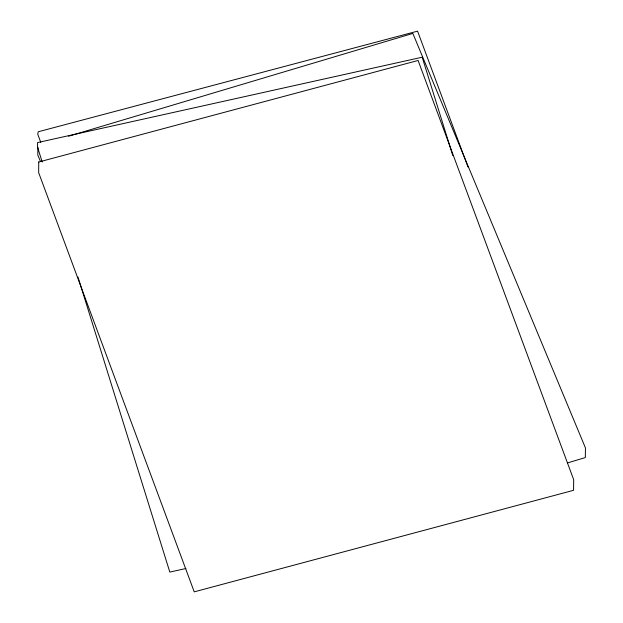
<?xml version="1.0" encoding="UTF-8"?>
<svg xmlns="http://www.w3.org/2000/svg" width="623" height="623" viewBox="0 0 623 623"><rect width="100%" height="100%" fill="white"/><g stroke="black" fill="none" stroke-linecap="round" stroke-linejoin="round"><path stroke-width="0.93" d="M37.894 147.308L37.808 155.041L40.425 161.318M567.662 462.881L585.332 457.57L585.441 447.906L412.839 33.424L68.616 136.219M185.95 568.503L169.814 572.085L77.984 277.048M467.966 166.956L417.581 31.15L38.244 131.764L37.746 134.186L40.791 142.387M452.796 155.571L422.184 57.223L37.598 142.574L37.559 147.153L42.177 162.003M38.751 162.011L38.657 172.649L194.228 591.85L573.581 490.309L573.674 479.671L418.103 60.47L38.751 162.011"/></g></svg>
